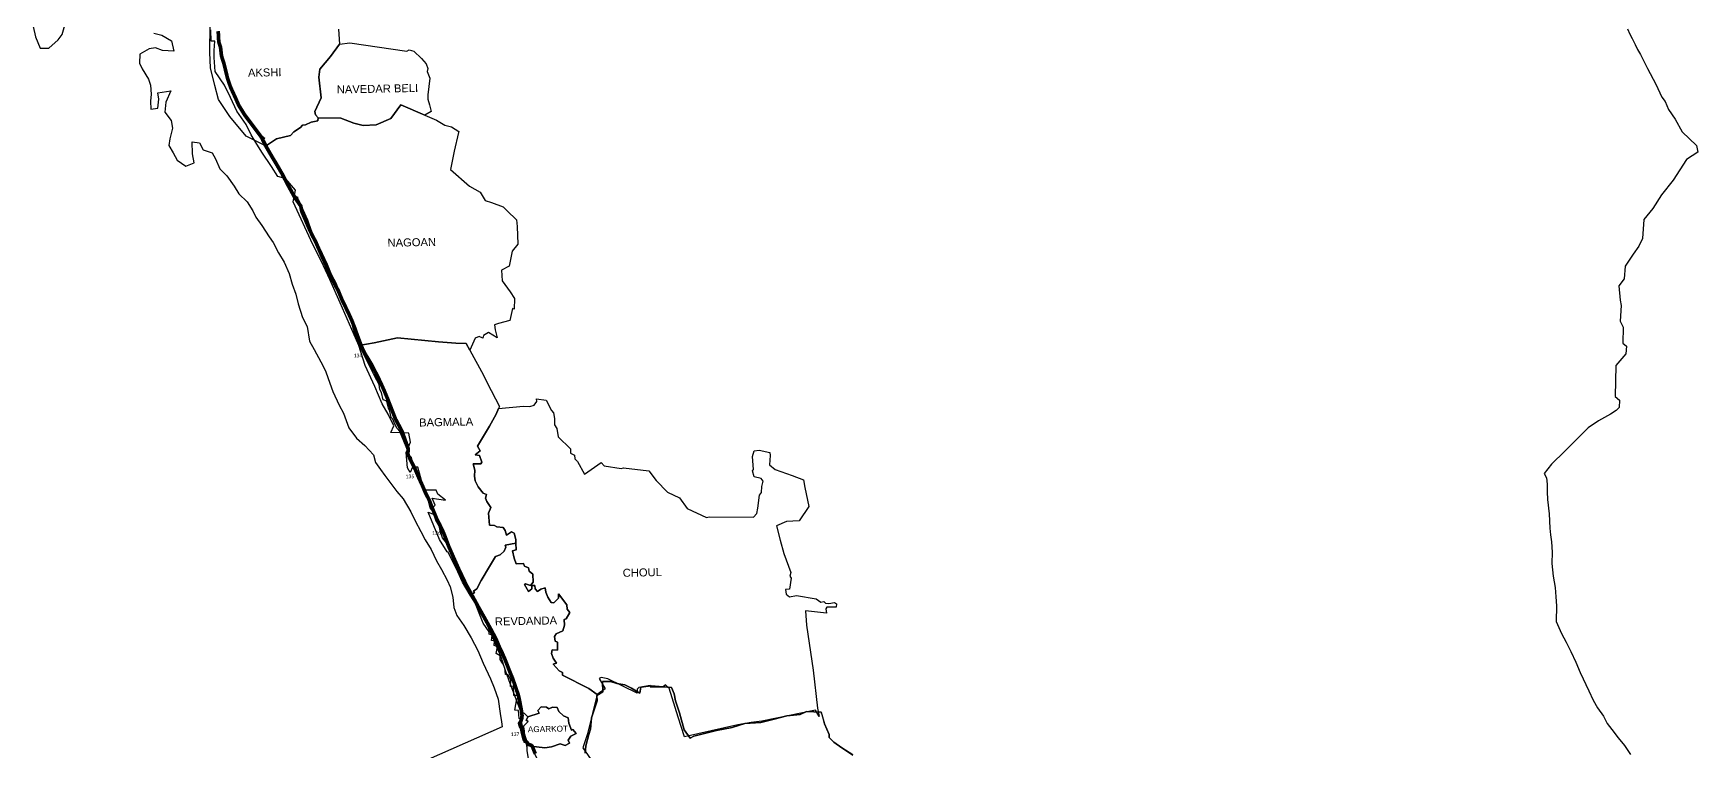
# Model space of a CAD drawing. Header units: metres. Extents: x 0 to 561379, y 0 to 4092696.
# Drawn here: x 274268 to 296881, y 2051652 to 2061404 of the extents above; entities that cross this region are included whole.
import ezdxf

# ---------------------------------------------------------------- set-up
doc = ezdxf.new("R2010")
doc.units = ezdxf.units.M
for name, color, linetype in [('ARTIFICIALLY PROTECTED', 10, 'Continuous'), ('COASTLINE', 5, 'Continuous'), ('DISTRICT BOUNDRY', 86, 'Continuous'), ('TALUKA BOUNDRY', 150, 'Continuous'), ('village', 32, 'Continuous'), ('VILLAGE NAME', 250, 'Continuous')]:
    doc.layers.add(name, color=color, linetype=linetype)
doc.styles.get("Standard").update_dxf_attribs({"font": 'calibri.ttf'})

msp = doc.modelspace()

# ---------------------------------------------------------------- linework, layer by layer
at = {"layer": 'ARTIFICIALLY PROTECTED', "const_width": 50, "flags": 128}
for points in [[(277402, 2059999), (277398, 2059994), (277390, 2059979), (277386, 2059961), (277388, 2059951), (277423, 2059884)], [(277423, 2059884), (277440, 2059852), (277515, 2059722), (277568, 2059635), (277658, 2059480), (277712, 2059373), (277771, 2059266), (277808, 2059199), (277824, 2059179), (277841, 2059168), (277859, 2059161), (277871, 2059162)], [(277872, 2059102), (277902, 2059060), (277910, 2059016), (277917, 2058986), (277931, 2058951), (277971, 2058858), (278011, 2058763), (278056, 2058665), (278104, 2058575), (278152, 2058465), (278192, 2058372), (278218, 2058317), (278242, 2058262), (278264, 2058207), (278303, 2058127), (278336, 2058054), (278356, 2058016), (278362, 2058004)], [(278396, 2057939), (278414, 2057904), (278465, 2057780), (278497, 2057717), (278525, 2057657), (278554, 2057597), (278583, 2057533), (278598, 2057499), (278615, 2057455), (278629, 2057421), (278642, 2057385), (278664, 2057322), (278687, 2057259), (278714, 2057187), (278728, 2057152)], [(278728, 2057152), (278747, 2057107), (278776, 2057052), (278814, 2056990)], [(279357, 2055689), (279407, 2055584), (279455, 2055490)], [(279502, 2055380), (279560, 2055253), (279592, 2055175)], [(279592, 2055175), (279594, 2055171), (279644, 2055074), (279694, 2054947), (279753, 2054803), (279765, 2054782)], [(279765, 2054782), (279786, 2054741), (279825, 2054662), (279855, 2054591), (279897, 2054479)], [(280874, 2052037), (280885, 2052000), (280895, 2052002), (280911, 2051918), (280938, 2051813), (280978, 2051774)]]:
    msp.add_lwpolyline(points, dxfattribs=at)
at = {"layer": 'COASTLINE', "const_width": 50, "flags": 128}
msp.add_lwpolyline([(276779, 2061434), (276783, 2061391), (276783, 2061353), (276786, 2061318), (276791, 2061277), (276811, 2061219), (276825, 2061097), (276859, 2060990), (276908, 2060789), (276950, 2060668), (277008, 2060543), (277059, 2060427), (277141, 2060295), (277275, 2060117), (277365, 2059998), (277440, 2059852), (277515, 2059722), (277568, 2059635), (277658, 2059480), (277712, 2059373), (277771, 2059266), (277820, 2059176), (277902, 2059060), (277910, 2059016), (277916, 2058986), (277931, 2058951), (277971, 2058858), (278011, 2058763), (278056, 2058665), (278104, 2058575), (278152, 2058465), (278192, 2058372), (278218, 2058317), (278242, 2058262), (278264, 2058207), (278303, 2058127), (278336, 2058054), (278356, 2058016), (278414, 2057904), (278465, 2057780), (278497, 2057717), (278525, 2057657), (278554, 2057597), (278583, 2057533), (278598, 2057499), (278615, 2057455), (278629, 2057421), (278642, 2057385), (278664, 2057322), (278687, 2057259), (278714, 2057187), (278747, 2057107), (278776, 2057052), (278861, 2056912), (278885, 2056864), (278942, 2056755), (278988, 2056660), (279033, 2056559), (279083, 2056439), (279188, 2056170), (279277, 2056003), (279361, 2055768), (279357, 2055689), (279407, 2055584), (279455, 2055490), (279511, 2055359), (279560, 2055253), (279594, 2055171), (279644, 2055074), (279694, 2054947), (279753, 2054803), (279786, 2054741), (279825, 2054662), (279855, 2054591), (279910, 2054444), (279972, 2054302), (280049, 2054129), (280150, 2053916), (280219, 2053792), (280310, 2053625), (280397, 2053471), (280498, 2053289), (280557, 2053176), (280604, 2053063), (280641, 2052987), (280680, 2052897), (280732, 2052763), (280782, 2052641), (280827, 2052510), (280856, 2052427), (280872, 2052359), (280886, 2052283), (280897, 2052225), (280908, 2052143), (280907, 2052130), (280904, 2052102), (280895, 2052075), (280887, 2052057), (280874, 2052037), (280885, 2052000), (280895, 2052002), (280911, 2051918), (280938, 2051813), (280978, 2051774), (280980, 2051772), (280981, 2051769), (280982, 2051763), (280983, 2051759), (280984, 2051755), (280986, 2051752), (280989, 2051750), (280993, 2051749), (280999, 2051750), (281006, 2051750), (281014, 2051747), (281024, 2051741), (281030, 2051740), (281037, 2051736), (281043, 2051731), (281050, 2051718), (281059, 2051696), (281088, 2051624)], dxfattribs=at)
at = {"layer": 'DISTRICT BOUNDRY'}
for points in [[(274268, 2061496, 0), (274297, 2061358, 0), (274362, 2061201, 0), (274478, 2061204, 0), (274605, 2061314, 0), (274658, 2061387, 0), (274698, 2061515, 0)], [(275904, 2061405, 0), (276012, 2061378, 0), (276145, 2061303, 0), (276178, 2061162, 0), (276025, 2061173, 0), (275928, 2061207, 0), (275841, 2061194, 0), (275717, 2061123, 0), (275710, 2061000, 0), (275749, 2060920, 0), (275834, 2060783, 0), (275860, 2060700, 0), (275868, 2060580, 0), (275858, 2060483, 0), (275864, 2060375, 0), (275959, 2060389, 0), (275974, 2060510, 0), (275961, 2060597, 0), (276136, 2060622, 0), (276068, 2060471, 0), (276054, 2060335, 0), (276142, 2060219, 0), (276160, 2060117, 0), (276125, 2059972, 0), (276109, 2059880, 0), (276166, 2059782, 0), (276223, 2059683, 0), (276339, 2059600, 0), (276454, 2059647, 0), (276432, 2059767, 0), (276426, 2059931, 0), (276524, 2059916, 0), (276576, 2059824, 0), (276697, 2059781, 0), (276744, 2059702, 0), (276802, 2059565, 0), (276899, 2059470, 0), (276995, 2059328, 0), (277059, 2059226, 0), (277175, 2059116, 0), (277249, 2058995, 0), (277290, 2058909, 0), (277373, 2058795, 0), (277471, 2058640, 0), (277525, 2058564, 0), (277597, 2058424, 0), (277677, 2058297, 0), (277743, 2058142, 0), (277785, 2058001, 0), (277833, 2057864, 0), (277865, 2057731, 0), (277924, 2057545, 0), (277987, 2057426, 0), (278022, 2057227, 0), (278084, 2057112, 0), (278176, 2056943, 0), (278237, 2056822, 0), (278275, 2056717, 0), (278337, 2056544, 0), (278424, 2056356, 0), (278483, 2056248, 0), (278555, 2056050, 0), (278658, 2055907, 0), (278774, 2055811, 0), (278888, 2055682, 0), (278916, 2055579, 0), (278985, 2055482, 0), (279045, 2055403, 0), (279139, 2055274, 0), (279207, 2055186, 0), (279291, 2055083, 0), (279397, 2054909, 0), (279454, 2054787, 0), (279535, 2054643, 0), (279592, 2054529, 0), (279672, 2054397, 0), (279746, 2054245, 0), (279814, 2054127, 0), (279889, 2053980, 0), (279933, 2053891, 0), (279967, 2053751, 0), (279982, 2053612, 0), (280023, 2053501, 0), (280115, 2053365, 0), (280218, 2053199, 0), (280306, 2053025, 0), (280382, 2052856, 0), (280480, 2052640, 0), (280529, 2052518, 0), (280583, 2052365, 0), (280612, 2052171, 0), (280629, 2052057, 0), (280640, 2051991, 0), (279089, 2051306, 0)]]:
    msp.add_polyline3d(points, dxfattribs=at)
at = {"layer": 'TALUKA BOUNDRY'}
for points in [[(281002, 2051534, 0), (280977, 2051666, 0), (280975, 2051779, 0), (280938, 2051778, 0), (280940, 2051944, 0), (280895, 2051934, 0), (280912, 2052080, 0), (280870, 2052102, 0), (280861, 2052210, 0), (280809, 2052217, 0), (280836, 2052369, 0), (280876, 2052383, 0), (280869, 2052415, 0), (280795, 2052415, 0), (280790, 2052541, 0), (280751, 2052538, 0), (280756, 2052624, 0), (280720, 2052694, 0), (280682, 2052700, 0), (280676, 2052789, 0), (280644, 2052853, 0), (280611, 2052905, 0), (280611, 2052953, 0), (280558, 2052986, 0), (280575, 2053075, 0), (280531, 2053092, 0), (280535, 2053151, 0), (280492, 2053160, 0), (280500, 2053235, 0), (280462, 2053246, 0), (280463, 2053279, 0), (280382, 2053397, 0), (280239, 2053750, 0), (280189, 2053816, 0), (280152, 2053901, 0), (280127, 2053956, 0), (280079, 2054058, 0), (280033, 2054185, 0), (279971, 2054329, 0), (279942, 2054414, 0), (279829, 2054556, 0), (279797, 2054654, 0), (279783, 2054718, 0), (279739, 2054797, 0), (279694, 2054917, 0), (279658, 2054965, 0), (279631, 2055074, 0), (279525, 2055310, 0), (279492, 2055395, 0), (279464, 2055443, 0), (279449, 2055490, 0), (279424, 2055556, 0), (279407, 2055645, 0), (279379, 2055675, 0), (279335, 2055789, 0), (279247, 2055998, 0), (279213, 2056040, 0), (279178, 2056098, 0), (279153, 2056165, 0), (279131, 2056191, 0), (279108, 2056293, 0), (279092, 2056317, 0), (279073, 2056412, 0), (279021, 2056430, 0), (278998, 2056528, 0), (278977, 2056567, 0), (278968, 2056635, 0), (278936, 2056698, 0), (278895, 2056772, 0), (278699, 2057163, 0), (278640, 2057318, 0), (278614, 2057400, 0), (278589, 2057507, 0), (278542, 2057595, 0), (278480, 2057743, 0), (278480, 2057743, 0), (278387, 2058004, 0), (278318, 2058130, 0), (278264, 2058267, 0), (278127, 2058557, 0), (278053, 2058708, 0), (277999, 2058867, 0), (277874, 2059140, 0), (277805, 2059230, 0), (277688, 2059433, 0), (277589, 2059460, 0), (277506, 2059598, 0), (277374, 2059790, 0), (277291, 2059923, 0), (277230, 2060026, 0), (277159, 2060167, 0), (277032, 2060348, 0), (276945, 2060533, 0), (276867, 2060702, 0), (276741, 2060885, 0), (276727, 2061078, 0), (276726, 2061170, 0), (276733, 2061300, 0), (276684, 2061300, 0), (276682, 2061452, 0)], [(295925, 2061465, 0), (295961, 2061391, 0), (295992, 2061334, 0), (296033, 2061251, 0), (296063, 2061183, 0), (296063, 2061183, 0), (296105, 2061117, 0), (296144, 2061034, 0), (296199, 2060929, 0), (296310, 2060712, 0), (296395, 2060536, 0), (296437, 2060477, 0), (296486, 2060370, 0), (296573, 2060241, 0), (296670, 2060067, 0), (296865, 2059881, 0), (296881, 2059789, 0), (296728, 2059690, 0), (296547, 2059410, 0), (296547, 2059410, 0), (296389, 2059213, 0), (296272, 2059025, 0), (296151, 2058875, 0), (296129, 2058619, 0), (296080, 2058513, 0), (296002, 2058407, 0), (295896, 2058242, 0), (295883, 2058072, 0), (295809, 2057975, 0), (295826, 2057783, 0), (295840, 2057709, 0), (295829, 2057498, 0), (295870, 2057417, 0), (295865, 2057198, 0), (295913, 2057159, 0), (295903, 2057055, 0), (295769, 2056894, 0), (295761, 2056472, 0), (295820, 2056424, 0), (295813, 2056323, 0), (295773, 2056285, 0), (295697, 2056233, 0), (295532, 2056143, 0), (295392, 2056049, 0), (295258, 2055912, 0), (295076, 2055730, 0), (295076, 2055730, 0), (294896, 2055554, 0), (294796, 2055431, 0), (294826, 2055371, 0), (294834, 2055285, 0), (294835, 2055182, 0), (294840, 2055075, 0), (294863, 2054881, 0), (294872, 2054688, 0), (294872, 2054688, 0), (294883, 2054596, 0), (294883, 2054596, 0), (294893, 2054502, 0), (294903, 2054359, 0), (294898, 2054208, 0), (294919, 2054035, 0), (294943, 2053881, 0), (294955, 2053756, 0), (294963, 2053632, 0), (294960, 2053418, 0), (295032, 2053256, 0), (295093, 2053140, 0), (295156, 2053012, 0), (295223, 2052869, 0), (295286, 2052729, 0), (295402, 2052477, 0), (295463, 2052351, 0), (295521, 2052250, 0), (295599, 2052134, 0), (295599, 2052134, 0), (295651, 2052033, 0), (295651, 2052033, 0), (295713, 2051952, 0), (295799, 2051842, 0), (295885, 2051737, 0), (295966, 2051612, 0)], [(285401, 2051608, 0), (285255, 2051703, 0), (285143, 2051780, 0), (285081, 2051845, 0), (285079, 2051886, 0), (285018, 2052032, 0), (284991, 2052137, 0), (284974, 2052188, 0), (284773, 2052199, 0), (284688, 2052155, 0), (284507, 2052138, 0), (284333, 2052092, 0), (284153, 2052050, 0), (283934, 2052033, 0), (283764, 2051982, 0), (283551, 2051938, 0), (283243, 2051864, 0), (283193, 2051836, 0), (283112, 2051948, 0), (283047, 2052180, 0), (282993, 2052341, 0), (282974, 2052436, 0), (282938, 2052525, 0), (282663, 2052547, 0), (282524, 2052530, 0), (282509, 2052445, 0), (282394, 2052516, 0), (282304, 2052562, 0), (282197, 2052579, 0), (282109, 2052607, 0), (281999, 2052604, 0), (282005, 2052466, 0), (282007, 2052466, 0), (281926, 2052415, 0), (281927, 2052345, 0), (281853, 2052114, 0), (281837, 2051960, 0), (281814, 2051885, 0), (281774, 2051731, 0), (281766, 2051631, 0)], [(281766, 2051631, 0), (281774, 2051731, 0), (281814, 2051885, 0), (281837, 2051960, 0), (281853, 2052114, 0), (281927, 2052345, 0), (281926, 2052415, 0), (282007, 2052466, 0), (281999, 2052604, 0), (282109, 2052607, 0), (282197, 2052579, 0), (282304, 2052562, 0), (282394, 2052516, 0), (282509, 2052445, 0), (282509, 2052445, 0), (282524, 2052530, 0), (282663, 2052547, 0), (282938, 2052525, 0), (282974, 2052436, 0), (282993, 2052341, 0), (283047, 2052180, 0), (283112, 2051948, 0), (283193, 2051836, 0), (283243, 2051864, 0), (283551, 2051938, 0), (283764, 2051982, 0), (283934, 2052033, 0), (284153, 2052050, 0), (284333, 2052092, 0), (284507, 2052138, 0), (284688, 2052155, 0), (284773, 2052199, 0), (284974, 2052188, 0), (285018, 2052032, 0), (285079, 2051886, 0), (285081, 2051845, 0), (285143, 2051780, 0), (285255, 2051703, 0), (285401, 2051606, 0)]]:
    msp.add_polyline3d(points, dxfattribs=at)
at = {"layer": 'village'}
msp.add_lwpolyline([(280429, 2055049), (280485, 2054967), (280451, 2054892), (280468, 2054726), (280533, 2054724), (280565, 2054705), (280651, 2054698), (280681, 2054656), (280698, 2054590), (280763, 2054637), (280801, 2054620), (280823, 2054531), (280823, 2054482), (280677, 2054455), (280687, 2054428), (280665, 2054374), (280610, 2054327), (280548, 2054303), (280464, 2054167), (280353, 2053976), (280293, 2053861), (280248, 2053832), (280261, 2053808), (280204, 2053779), (280100, 2053955), (280034, 2054096), (279903, 2054360), (279893, 2054364), (279788, 2054534), (279631, 2054906), (279715, 2054873), (279702, 2054972), (279728, 2054997), (279686, 2055093), (279866, 2055067), (279764, 2055147), (279743, 2055201), (279578, 2055203), (279493, 2055516), (279419, 2055514), (279387, 2055442), (279350, 2055506), (279336, 2055715), (279393, 2055853), (279372, 2055977), (279125, 2055984), (279165, 2056077), (279091, 2056235), (279008, 2056376), (278909, 2056608), (278776, 2056896), (278692, 2057166), (278897, 2057204), (279217, 2057270), (279774, 2057218), (280009, 2057200), (280151, 2057193), (280198, 2057105), (280385, 2056762), (280432, 2056660), (280601, 2056339), (280590, 2056310), (280555, 2056236), (280465, 2056070), (280302, 2055800), (280340, 2055738), (280272, 2055681), (280330, 2055675), (280364, 2055583), (280348, 2055561), (280246, 2055561), (280266, 2055475), (280262, 2055394), (280270, 2055331), (280311, 2055246), (280378, 2055160), (280424, 2055143), (280410, 2055094)], close=True, dxfattribs=at)
for points in [[(280986, 2052120), (280964, 2052082), (280992, 2052061), (280926, 2051998), (280939, 2051903), (280981, 2051759), (281026, 2051726), (281216, 2051707), (281310, 2051720), (281424, 2051761), (281492, 2051737), (281551, 2051766), (281534, 2051810), (281571, 2051863), (281644, 2051898), (281597, 2051955), (281582, 2051945), (281542, 2052039), (281536, 2052110), (281472, 2052139), (281410, 2052197), (281386, 2052252), (281322, 2052257), (281272, 2052232), (281242, 2052256), (281168, 2052262), (281122, 2052212), (281143, 2052174), (280989, 2052126), (280943, 2052169), (280893, 2052198), (280745, 2052578), (280686, 2052742), (280619, 2052947), (280399, 2053460), (280391, 2053495), (280303, 2053624), (280204, 2053779), (280261, 2053808), (280248, 2053832), (280293, 2053861), (280353, 2053976), (280464, 2054167), (280548, 2054303), (280610, 2054327), (280665, 2054374), (280687, 2054428), (280677, 2054455), (280823, 2054482), (280827, 2054391), (280777, 2054380), (280799, 2054281), (280828, 2054204), (280928, 2054209), (280941, 2054173), (280994, 2054149), (281004, 2054104), (281056, 2054061), (281060, 2053952), (281021, 2053909), (280954, 2053931), (280940, 2053920), (280998, 2053829), (281040, 2053863), (281043, 2053908), (281080, 2053908), (281085, 2053863), (281117, 2053828), (281164, 2053860), (281221, 2053876), (281231, 2053817), (281257, 2053750), (281303, 2053678), (281342, 2053672), (281402, 2053738), (281404, 2053795), (281516, 2053644), (281521, 2053585), (281556, 2053541), (281508, 2053455), (281480, 2053445), (281487, 2053368), (281464, 2053292), (281370, 2053251), (281349, 2053215), (281357, 2053151), (281388, 2053140), (281388, 2053031), (281316, 2053033), (281310, 2052985), (281329, 2052920), (281374, 2052853), (281333, 2052839), (281413, 2052748), (281458, 2052726), (281460, 2052692), (281816, 2052508), (281929, 2052427), (281797, 2051896), (281734, 2051707), (282031, 2051276)], [(281171, 2051444), (281026, 2051726)]]:
    msp.add_lwpolyline(points, dxfattribs=at)
msp.add_polyline3d([(278415, 2061461, 0), (278429, 2061258, 0), (278305, 2061091, 0), (278163, 2060918, 0), (278148, 2060807, 0), (278181, 2060527, 0), (278094, 2060342, 0), (278101, 2060300, 0), (278137, 2060256, 0), (278135, 2060218, 0), (278043, 2060199, 0), (277964, 2060161, 0), (277924, 2060158, 0), (277899, 2060124, 0), (277806, 2060066, 0), (277761, 2060018, 0), (277574, 2059973, 0), (277437, 2059883, 0), (277405, 2059888, 0), (277158, 2060007, 0), (276939, 2060273, 0), (276785, 2060506, 0), (276734, 2060698, 0), (276676, 2060935, 0), (276666, 2061142, 0), (276671, 2061523, 0)], dxfattribs=at)
for points in [[(278429, 2061258, 0), (278570, 2061275, 0), (279345, 2061164, 0), (279375, 2061181, 0), (279436, 2061164, 0), (279540, 2061064, 0), (279606, 2060991, 0), (279626, 2060925, 0), (279621, 2060884, 0), (279654, 2060796, 0), (279629, 2060571, 0), (279627, 2060510, 0), (279653, 2060435, 0), (279674, 2060342, 0), (279589, 2060291, 0), (279262, 2060435, 0), (279125, 2060250, 0), (278928, 2060164, 0), (278749, 2060153, 0), (278625, 2060184, 0), (278445, 2060253, 0), (278137, 2060256, 0), (278101, 2060300, 0), (278094, 2060342, 0), (278181, 2060527, 0), (278148, 2060807, 0), (278163, 2060918, 0), (278305, 2061091, 0), (278429, 2061258, 0)], [(278429, 2061258, 0), (278570, 2061275, 0), (279345, 2061164, 0), (279375, 2061181, 0), (279436, 2061164, 0), (279540, 2061064, 0), (279606, 2060991, 0), (279626, 2060925, 0), (279621, 2060884, 0), (279654, 2060796, 0), (279629, 2060571, 0), (279627, 2060510, 0), (279653, 2060435, 0), (279674, 2060342, 0), (279589, 2060291, 0), (279262, 2060435, 0), (279125, 2060250, 0), (278928, 2060164, 0), (278749, 2060153, 0), (278625, 2060184, 0), (278445, 2060253, 0), (278137, 2060256, 0), (278101, 2060300, 0), (278094, 2060342, 0), (278181, 2060527, 0), (278148, 2060807, 0), (278163, 2060918, 0), (278305, 2061091, 0), (278429, 2061258, 0)], [(280851, 2058543, 0), (280776, 2058449, 0), (280735, 2058245, 0), (280631, 2058190, 0), (280640, 2058046, 0), (280747, 2057896, 0), (280805, 2057803, 0), (280799, 2057658, 0), (280779, 2057668, 0), (280740, 2057507, 0), (280589, 2057467, 0), (280534, 2057447, 0), (280543, 2057378, 0), (280569, 2057272, 0), (280451, 2057341, 0), (280383, 2057300, 0), (280377, 2057264, 0), (280325, 2057289, 0), (280273, 2057268, 0), (280198, 2057105, 0), (280151, 2057193, 0), (280009, 2057200, 0), (279774, 2057218, 0), (279217, 2057270, 0), (278897, 2057204, 0), (278692, 2057166, 0), (278435, 2057744, 0), (278297, 2058062, 0), (278179, 2058315, 0), (278067, 2058539, 0), (277798, 2059116, 0), (277830, 2059275, 0), (277700, 2059429, 0), (277405, 2059888, 0), (277437, 2059883, 0), (277574, 2059973, 0), (277761, 2060018, 0), (277806, 2060066, 0), (277899, 2060124, 0), (277924, 2060158, 0), (277964, 2060161, 0), (278043, 2060199, 0), (278135, 2060218, 0), (278137, 2060256, 0), (278445, 2060253, 0), (278625, 2060184, 0), (278749, 2060153, 0), (278928, 2060164, 0), (279125, 2060250, 0), (279262, 2060435, 0), (279589, 2060291, 0), (279746, 2060227, 0), (279861, 2060158, 0), (279950, 2060136, 0), (280049, 2060071, 0), (280045, 2060057, 0), (279988, 2059804, 0), (279937, 2059554, 0), (280192, 2059331, 0), (280341, 2059248, 0), (280405, 2059133, 0), (280493, 2059108, 0), (280650, 2059050, 0), (280705, 2058993, 0), (280832, 2058874, 0), (280844, 2058782, 0)], [(284495, 2053790, 0), (284541, 2053753, 0), (284638, 2053773, 0), (284903, 2053727, 0), (284967, 2053683, 0), (285009, 2053690, 0), (285029, 2053667, 0), (285075, 2053664, 0), (285154, 2053678, 0), (285181, 2053659, 0), (285178, 2053614, 0), (285049, 2053616, 0), (285034, 2053591, 0), (285045, 2053535, 0), (284757, 2053566, 0), (284774, 2053368, 0), (284864, 2052757, 0), (284923, 2052241, 0), (284945, 2052132, 0), (284893, 2052218, 0), (284165, 2052066, 0), (284019, 2052047, 0), (283839, 2052017, 0), (283116, 2051855, 0), (283028, 2052120, 0), (282908, 2052513, 0), (282859, 2052560, 0), (282820, 2052528, 0), (282656, 2052524, 0), (282647, 2052550, 0), (282497, 2052524, 0), (282470, 2052500, 0), (282474, 2052448, 0), (282075, 2052643, 0), (281982, 2052661, 0), (281956, 2052645, 0), (282039, 2052505, 0), (281929, 2052427, 0), (281816, 2052508, 0), (281460, 2052692, 0), (281458, 2052726, 0), (281413, 2052748, 0), (281333, 2052839, 0), (281374, 2052853, 0), (281329, 2052920, 0), (281310, 2052985, 0), (281316, 2053033, 0), (281388, 2053031, 0), (281388, 2053140, 0), (281357, 2053151, 0), (281349, 2053215, 0), (281370, 2053251, 0), (281464, 2053292, 0), (281487, 2053368, 0), (281480, 2053445, 0), (281508, 2053455, 0), (281556, 2053541, 0), (281521, 2053585, 0), (281516, 2053644, 0), (281404, 2053795, 0), (281402, 2053738, 0), (281342, 2053672, 0), (281303, 2053678, 0), (281257, 2053750, 0), (281231, 2053817, 0), (281221, 2053876, 0), (281164, 2053860, 0), (281117, 2053828, 0), (281085, 2053863, 0), (281080, 2053908, 0), (281043, 2053908, 0), (281040, 2053863, 0), (280998, 2053829, 0), (280940, 2053920, 0), (280954, 2053931, 0), (281021, 2053909, 0), (281060, 2053952, 0), (281056, 2054061, 0), (281004, 2054104, 0), (280994, 2054149, 0), (280941, 2054173, 0), (280928, 2054209, 0), (280828, 2054204, 0), (280799, 2054281, 0), (280777, 2054380, 0), (280827, 2054391, 0), (280823, 2054482, 0), (280823, 2054531, 0), (280801, 2054620, 0), (280763, 2054637, 0), (280698, 2054590, 0), (280681, 2054656, 0), (280651, 2054698, 0), (280565, 2054705, 0), (280533, 2054724, 0), (280468, 2054726, 0), (280451, 2054892, 0), (280485, 2054967, 0), (280429, 2055049, 0), (280410, 2055094, 0), (280424, 2055143, 0), (280378, 2055160, 0), (280311, 2055246, 0), (280270, 2055331, 0), (280262, 2055394, 0), (280266, 2055475, 0), (280246, 2055561, 0), (280348, 2055561, 0), (280364, 2055583, 0), (280330, 2055675, 0), (280272, 2055681, 0), (280340, 2055738, 0), (280302, 2055800, 0), (280465, 2056070, 0), (280555, 2056236, 0), (280590, 2056310, 0), (280928, 2056342, 0), (281012, 2056338, 0), (281072, 2056356, 0), (281109, 2056406, 0), (281105, 2056443, 0), (281238, 2056425, 0), (281308, 2056285, 0), (281335, 2056253, 0), (281349, 2056176, 0), (281350, 2056091, 0), (281380, 2056040, 0), (281399, 2055928, 0), (281565, 2055765, 0), (281568, 2055704, 0), (281622, 2055676, 0), (281626, 2055629, 0), (281662, 2055591, 0), (281756, 2055420, 0), (281981, 2055578, 0), (282025, 2055533, 0), (282254, 2055498, 0), (282285, 2055504, 0), (282629, 2055465, 0), (282729, 2055333, 0), (282885, 2055175, 0), (283046, 2055098, 0), (283150, 2054953, 0), (283415, 2054832, 0), (283450, 2054840, 0), (284052, 2054838, 0), (284097, 2054886, 0), (284112, 2054958, 0), (284134, 2055134, 0), (284161, 2055171, 0), (284167, 2055253, 0), (284184, 2055323, 0), (284159, 2055359, 0), (284060, 2055382, 0), (284039, 2055466, 0), (284053, 2055485, 0), (284041, 2055658, 0), (284060, 2055735, 0), (284130, 2055744, 0), (284273, 2055713, 0), (284279, 2055673, 0), (284272, 2055548, 0), (284345, 2055481, 0), (284576, 2055403, 0), (284733, 2055343, 0), (284751, 2055241, 0), (284804, 2054979, 0), (284675, 2054788, 0), (284503, 2054777, 0), (284366, 2054717, 0), (284414, 2054526, 0), (284467, 2054342, 0), (284559, 2054087, 0), (284548, 2054033, 0), (284563, 2054006, 0), (284542, 2053860, 0), (284486, 2053853, 0)], [(281644, 2051898, 0), (281571, 2051863, 0), (281534, 2051810, 0), (281551, 2051766, 0), (281492, 2051737, 0), (281424, 2051761, 0), (281310, 2051720, 0), (281216, 2051707, 0), (281026, 2051726, 0), (280981, 2051759, 0), (280939, 2051903, 0), (280926, 2051998, 0), (280992, 2052061, 0), (280964, 2052082, 0), (280986, 2052120, 0), (280989, 2052126, 0), (281143, 2052174, 0), (281122, 2052212, 0), (281168, 2052262, 0), (281242, 2052256, 0), (281272, 2052232, 0), (281322, 2052257, 0), (281386, 2052252, 0), (281410, 2052197, 0), (281472, 2052139, 0), (281536, 2052110, 0), (281542, 2052039, 0), (281582, 2051945, 0), (281597, 2051955, 0)]]:
    msp.add_polyline3d(points, close=True, dxfattribs=at)

# ---------------------------------------------------------------- texts
at = {"layer": 'ARTIFICIALLY PROTECTED', "char_height": 50, "attachment_point": 1}
for s, insert in [('134', (278619, 2057055)), ('135', (279325, 2055415)), ('136', (279686, 2054647)), ('137', (280753, 2051914))]:
    msp.add_mtext_dynamic_manual_height_columns(s, width=84.37, gutter_width=1, heights=[74.2], dxfattribs=dict(at, insert=insert))
at = {"layer": 'VILLAGE NAME', "attachment_point": 1, "rotation": 1.1028}
for s, width, insert, char_height in [('{\\fArial|b0|i0|c0|p34;AKSHI}', 726.93, (277183, 2060923), 108.75), ('{\\fArial|b0|i0|c0|p34;NAVEDAR BELI}', 1388.07, (278390, 2060696), 108.75), ('{\\fArial|b0|i0|c0|p34;NAGOAN}', 726.93, (279080, 2058615), 108.75), ('{\\fArial|b0|i0|c0|p34;BAGMALA}', 726.93, (279509, 2056175), 108.75), ('{\\fArial|b0|i0|c0|p34;CHOUL}', 726.93, (282275, 2054135), 108.75), ('{\\fArial|b0|i0|c0|p34;REVDANDA}', 726.93, (280538, 2053474), 108.75), ('{\\fArial|b0|i0|c0|p34;AGARKOT}', 726.93, (280986, 2051996), 80)]:
    msp.add_mtext_dynamic_manual_height_columns(s, width=width, gutter_width=544, heights=[0], dxfattribs=dict(at, insert=insert, char_height=char_height))

doc.saveas('drawing.dxf')
